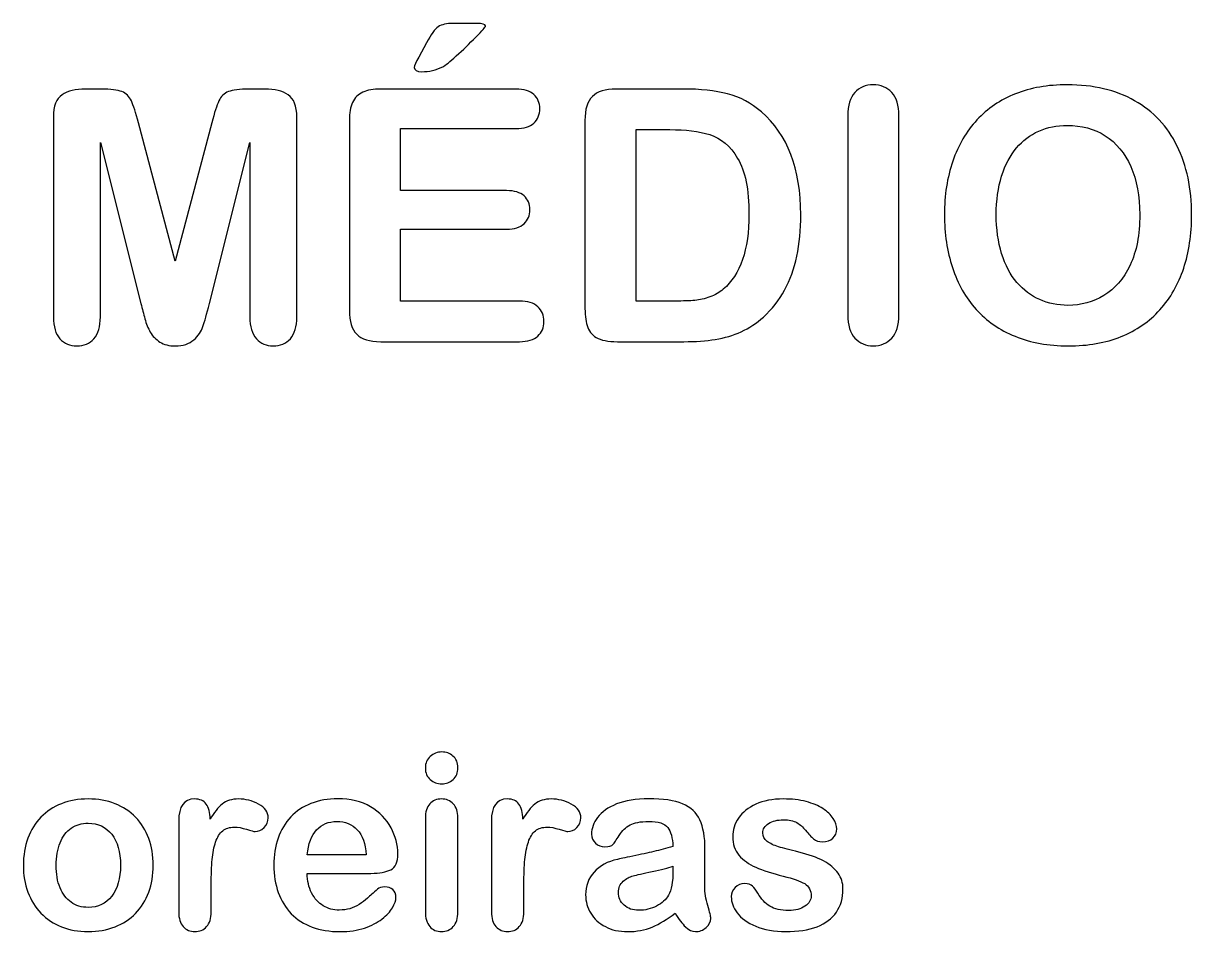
# Model space of a CAD drawing. Header units: millimetres. Extents: x -142 to 129, y -111 to 105.
# Drawn here: x 69.25 to 92.48, y 7.62 to 25.67 of the extents above; entities that cross this region are included whole.
import ezdxf

# ---------------------------------------------------------------- set-up
doc = ezdxf.new("R2010")
doc.units = ezdxf.units.MM
doc.header["$MEASUREMENT"] = 0
doc.layers.add('Layer 1', color=7, linetype='Continuous')

msp = doc.modelspace()

# ---------------------------------------------------------------- linework, layer by layer
at = {"layer": 'Layer 1', "color": 250}
for points, knots in [([(77.8, 25.6716), (77.8, 25.6716), (78.2628, 25.6716), (78.2628, 25.6716), (78.3796, 25.6716), (78.4381, 25.6541), (78.4381, 25.6202), (78.4381, 25.6027), (78.3738, 25.5279), (78.2464, 25.3982), (78.1179, 25.2685), (77.9893, 25.1446), (77.8584, 25.0254), (77.7287, 24.9074), (77.6376, 24.8349), (77.5873, 24.8104), (77.4576, 24.7437), (77.3174, 24.711), (77.1689, 24.711), (77.0708, 24.711), (77.0217, 24.7391), (77.0217, 24.7963), (77.0217, 24.8349), (77.0509, 24.9027), (77.1105, 24.9985), (77.1105, 24.9985), (77.2648, 25.2848), (77.2648, 25.2848), (77.3548, 25.4519), (77.4319, 25.5583), (77.4985, 25.6039), (77.5651, 25.6494), (77.6656, 25.6716), (77.8, 25.6716)], [0, 0, 0, 0, 0.0909091, 0.0909091, 0.0909091, 0.1818182, 0.1818182, 0.1818182, 0.2727273, 0.2727273, 0.2727273, 0.3636364, 0.3636364, 0.3636364, 0.4545455, 0.4545455, 0.4545455, 0.5454545, 0.5454545, 0.5454545, 0.6363636, 0.6363636, 0.6363636, 0.7272727, 0.7272727, 0.7272727, 0.8181818, 0.8181818, 0.8181818, 0.9090909, 0.9090909, 0.9090909, 1, 1, 1, 1]), ([(85.6404, 19.8822), (85.6404, 19.8822), (85.6404, 23.8357), (85.6404, 23.8357), (85.6404, 24.0414), (85.6871, 24.1945), (85.7806, 24.2973), (85.8741, 24.4002), (85.9957, 24.4516), (86.1441, 24.4516), (86.296, 24.4516), (86.4199, 24.4013), (86.5145, 24.2997), (86.6092, 24.198), (86.6571, 24.0437), (86.6571, 23.8357), (86.6571, 23.8357), (86.6571, 19.8822), (86.6571, 19.8822), (86.6571, 19.6742), (86.6092, 19.52), (86.5145, 19.4171), (86.4199, 19.3143), (86.296, 19.2629), (86.1441, 19.2629), (85.998, 19.2629), (85.8776, 19.3143), (85.783, 19.4183), (85.6883, 19.5223), (85.6404, 19.6766), (85.6404, 19.8822)], [0, 0, 0, 0, 0.1, 0.1, 0.1, 0.2, 0.2, 0.2, 0.3, 0.3, 0.3, 0.4, 0.4, 0.4, 0.5, 0.5, 0.5, 0.6, 0.6, 0.6, 0.7, 0.7, 0.7, 0.8, 0.8, 0.8, 0.9, 0.9, 0.9, 1, 1, 1, 1]), ([(90.0017, 24.4516), (90.5229, 24.4516), (90.9694, 24.3464), (91.3422, 24.1349), (91.715, 23.9245), (91.9978, 23.6242), (92.1894, 23.235), (92.3811, 22.8459), (92.4769, 22.389), (92.4769, 21.8642), (92.4769, 21.4762), (92.4243, 21.1233), (92.3191, 20.8066), (92.214, 20.4888), (92.0574, 20.2141), (91.847, 19.9816), (91.6367, 19.749), (91.3796, 19.5714), (91.0734, 19.4475), (90.7672, 19.3248), (90.4178, 19.2629), (90.0228, 19.2629), (89.6301, 19.2629), (89.2784, 19.326), (88.9687, 19.4533), (88.6578, 19.5796), (88.3995, 19.7584), (88.1915, 19.9886), (87.9835, 20.2188), (87.8269, 20.4958), (87.7206, 20.8206), (87.6142, 21.1444), (87.5616, 21.4949), (87.5616, 21.8712), (87.5616, 22.2569), (87.6166, 22.6098), (87.7276, 22.9324), (87.8386, 23.2537), (87.9987, 23.5272), (88.2091, 23.7539), (88.4182, 23.9795), (88.6742, 24.1524), (88.9757, 24.2716), (89.276, 24.392), (89.6184, 24.4516), (90.0017, 24.4516)], [0, 0, 0, 0, 0.0666667, 0.0666667, 0.0666667, 0.1333333, 0.1333333, 0.1333333, 0.2, 0.2, 0.2, 0.2666667, 0.2666667, 0.2666667, 0.3333333, 0.3333333, 0.3333333, 0.4, 0.4, 0.4, 0.4666667, 0.4666667, 0.4666667, 0.5333333, 0.5333333, 0.5333333, 0.6, 0.6, 0.6, 0.6666667, 0.6666667, 0.6666667, 0.7333333, 0.7333333, 0.7333333, 0.8, 0.8, 0.8, 0.8666667, 0.8666667, 0.8666667, 0.9333333, 0.9333333, 0.9333333, 1, 1, 1, 1]), ([(71.5864, 20.1043), (71.5864, 20.1043), (70.7812, 23.3017), (70.7812, 23.3017), (70.7812, 23.3017), (70.7812, 19.8378), (70.7812, 19.8378), (70.7812, 19.6462), (70.738, 19.5024), (70.6527, 19.4066), (70.5674, 19.3108), (70.454, 19.2629), (70.3138, 19.2629), (70.177, 19.2629), (70.0648, 19.3108), (69.9784, 19.4054), (69.8919, 19.5001), (69.8486, 19.6438), (69.8486, 19.8378), (69.8486, 19.8378), (69.8486, 23.8088), (69.8486, 23.8088), (69.8486, 24.0285), (69.9059, 24.1758), (70.0193, 24.2529), (70.1338, 24.3289), (70.2881, 24.3674), (70.4809, 24.3674), (70.4809, 24.3674), (70.7964, 24.3674), (70.7964, 24.3674), (70.9857, 24.3674), (71.1225, 24.3499), (71.2078, 24.316), (71.2931, 24.2821), (71.3574, 24.2202), (71.3983, 24.1314), (71.4392, 24.0426), (71.4859, 23.8977), (71.5385, 23.6967), (71.5385, 23.6967), (72.2677, 20.9457), (72.2677, 20.9457), (72.2677, 20.9457), (72.9969, 23.6967), (72.9969, 23.6967), (73.0495, 23.8977), (73.0963, 24.0426), (73.1372, 24.1314), (73.1781, 24.2202), (73.2412, 24.2821), (73.3265, 24.316), (73.4118, 24.3499), (73.5497, 24.3674), (73.739, 24.3674), (73.739, 24.3674), (74.0534, 24.3674), (74.0534, 24.3674), (74.2474, 24.3674), (74.4016, 24.3289), (74.5162, 24.2529), (74.6295, 24.1758), (74.6868, 24.0285), (74.6868, 23.8088), (74.6868, 23.8088), (74.6868, 19.8378), (74.6868, 19.8378), (74.6868, 19.6462), (74.6436, 19.5024), (74.5582, 19.4066), (74.4729, 19.3108), (74.3584, 19.2629), (74.2158, 19.2629), (74.0814, 19.2629), (73.9704, 19.3108), (73.8839, 19.4066), (73.7975, 19.5024), (73.7542, 19.6462), (73.7542, 19.8378), (73.7542, 19.8378), (73.7542, 23.3017), (73.7542, 23.3017), (73.7542, 23.3017), (72.949, 20.1043), (72.949, 20.1043), (72.8964, 19.8974), (72.8544, 19.7443), (72.8205, 19.6473), (72.7878, 19.5515), (72.727, 19.4627), (72.6382, 19.3832), (72.5482, 19.3026), (72.4255, 19.2629), (72.2677, 19.2629), (72.1485, 19.2629), (72.048, 19.2886), (71.9662, 19.34), (71.8844, 19.3914), (71.8201, 19.4569), (71.7746, 19.5363), (71.729, 19.617), (71.6928, 19.7046), (71.667, 19.8016), (71.6402, 19.8986), (71.6133, 20.0003), (71.5864, 20.1043)], [0, 0, 0, 0, 0.0285714, 0.0285714, 0.0285714, 0.0571429, 0.0571429, 0.0571429, 0.0857143, 0.0857143, 0.0857143, 0.1142857, 0.1142857, 0.1142857, 0.1428571, 0.1428571, 0.1428571, 0.1714286, 0.1714286, 0.1714286, 0.2, 0.2, 0.2, 0.2285714, 0.2285714, 0.2285714, 0.2571429, 0.2571429, 0.2571429, 0.2857143, 0.2857143, 0.2857143, 0.3142857, 0.3142857, 0.3142857, 0.3428571, 0.3428571, 0.3428571, 0.3714286, 0.3714286, 0.3714286, 0.4, 0.4, 0.4, 0.4285714, 0.4285714, 0.4285714, 0.4571429, 0.4571429, 0.4571429, 0.4857143, 0.4857143, 0.4857143, 0.5142857, 0.5142857, 0.5142857, 0.5428571, 0.5428571, 0.5428571, 0.5714286, 0.5714286, 0.5714286, 0.6, 0.6, 0.6, 0.6285714, 0.6285714, 0.6285714, 0.6571429, 0.6571429, 0.6571429, 0.6857143, 0.6857143, 0.6857143, 0.7142857, 0.7142857, 0.7142857, 0.7428571, 0.7428571, 0.7428571, 0.7714286, 0.7714286, 0.7714286, 0.8, 0.8, 0.8, 0.8285714, 0.8285714, 0.8285714, 0.8571429, 0.8571429, 0.8571429, 0.8857143, 0.8857143, 0.8857143, 0.9142857, 0.9142857, 0.9142857, 0.9428571, 0.9428571, 0.9428571, 0.9714286, 0.9714286, 0.9714286, 1, 1, 1, 1]), ([(79.0388, 23.5821), (79.0388, 23.5821), (76.7482, 23.5821), (76.7482, 23.5821), (76.7482, 23.5821), (76.7482, 22.3481), (76.7482, 22.3481), (76.7482, 22.3481), (78.8576, 22.3481), (78.8576, 22.3481), (79.013, 22.3481), (79.1287, 22.313), (79.2047, 22.244), (79.2818, 22.1751), (79.3192, 22.0828), (79.3192, 21.9694), (79.3192, 21.8561), (79.2818, 21.7626), (79.207, 21.6913), (79.1311, 21.62), (79.0154, 21.5838), (78.8576, 21.5838), (78.8576, 21.5838), (76.7482, 21.5838), (76.7482, 21.5838), (76.7482, 21.5838), (76.7482, 20.1534), (76.7482, 20.1534), (76.7482, 20.1534), (79.1171, 20.1534), (79.1171, 20.1534), (79.2772, 20.1534), (79.3975, 20.116), (79.4782, 20.0423), (79.56, 19.9687), (79.6009, 19.8694), (79.6009, 19.7467), (79.6009, 19.6286), (79.56, 19.5316), (79.4782, 19.458), (79.3975, 19.3844), (79.2772, 19.347), (79.1171, 19.347), (79.1171, 19.347), (76.3544, 19.347), (76.3544, 19.347), (76.1335, 19.347), (75.9746, 19.3961), (75.8776, 19.4942), (75.7806, 19.5924), (75.7315, 19.7513), (75.7315, 19.9699), (75.7315, 19.9699), (75.7315, 23.7446), (75.7315, 23.7446), (75.7315, 23.8906), (75.7537, 24.0098), (75.797, 24.1022), (75.8402, 24.1945), (75.908, 24.2623), (76.0003, 24.3043), (76.0926, 24.3464), (76.2107, 24.3674), (76.3544, 24.3674), (76.3544, 24.3674), (79.0388, 24.3674), (79.0388, 24.3674), (79.2012, 24.3674), (79.3216, 24.3312), (79.3999, 24.2599), (79.4782, 24.1875), (79.5179, 24.0928), (79.5179, 23.9771), (79.5179, 23.8579), (79.4782, 23.7621), (79.3999, 23.6896), (79.3216, 23.6184), (79.2012, 23.5821), (79.0388, 23.5821)], [0, 0, 0, 0, 0.0384615, 0.0384615, 0.0384615, 0.0769231, 0.0769231, 0.0769231, 0.1153846, 0.1153846, 0.1153846, 0.1538462, 0.1538462, 0.1538462, 0.1923077, 0.1923077, 0.1923077, 0.2307692, 0.2307692, 0.2307692, 0.2692308, 0.2692308, 0.2692308, 0.3076923, 0.3076923, 0.3076923, 0.3461538, 0.3461538, 0.3461538, 0.3846154, 0.3846154, 0.3846154, 0.4230769, 0.4230769, 0.4230769, 0.4615385, 0.4615385, 0.4615385, 0.5, 0.5, 0.5, 0.5384615, 0.5384615, 0.5384615, 0.5769231, 0.5769231, 0.5769231, 0.6153846, 0.6153846, 0.6153846, 0.6538462, 0.6538462, 0.6538462, 0.6923077, 0.6923077, 0.6923077, 0.7307692, 0.7307692, 0.7307692, 0.7692308, 0.7692308, 0.7692308, 0.8076923, 0.8076923, 0.8076923, 0.8461538, 0.8461538, 0.8461538, 0.8846154, 0.8846154, 0.8846154, 0.9230769, 0.9230769, 0.9230769, 0.9615385, 0.9615385, 0.9615385, 1, 1, 1, 1]), ([(81.0383, 24.3674), (81.0383, 24.3674), (82.3635, 24.3674), (82.3635, 24.3674), (82.7083, 24.3674), (83.004, 24.3359), (83.2505, 24.2716), (83.4983, 24.2073), (83.7215, 24.087), (83.9225, 23.9117), (84.4449, 23.4641), (84.7067, 22.7828), (84.7067, 21.8701), (84.7067, 21.5686), (84.6809, 21.2939), (84.6284, 21.045), (84.5758, 20.7961), (84.494, 20.5717), (84.3853, 20.3719), (84.2754, 20.1721), (84.1352, 19.9933), (83.9634, 19.8355), (83.829, 19.7151), (83.6818, 19.6181), (83.5217, 19.5457), (83.3616, 19.472), (83.1898, 19.4206), (83.0063, 19.3914), (82.8228, 19.3622), (82.6148, 19.347), (82.3846, 19.347), (82.3846, 19.347), (81.0593, 19.347), (81.0593, 19.347), (80.8747, 19.347), (80.7356, 19.375), (80.641, 19.4311), (80.5475, 19.4872), (80.4867, 19.5655), (80.4587, 19.6672), (80.4295, 19.7689), (80.4154, 19.9009), (80.4154, 20.0622), (80.4154, 20.0622), (80.4154, 23.7446), (80.4154, 23.7446), (80.4154, 23.9631), (80.4645, 24.122), (80.5627, 24.2202), (80.6608, 24.3184), (80.8198, 24.3674), (81.0383, 24.3674)], [0, 0, 0, 0, 0.0588235, 0.0588235, 0.0588235, 0.1176471, 0.1176471, 0.1176471, 0.1764706, 0.1764706, 0.1764706, 0.2352941, 0.2352941, 0.2352941, 0.2941176, 0.2941176, 0.2941176, 0.3529412, 0.3529412, 0.3529412, 0.4117647, 0.4117647, 0.4117647, 0.4705882, 0.4705882, 0.4705882, 0.5294118, 0.5294118, 0.5294118, 0.5882353, 0.5882353, 0.5882353, 0.6470588, 0.6470588, 0.6470588, 0.7058824, 0.7058824, 0.7058824, 0.7647059, 0.7647059, 0.7647059, 0.8235294, 0.8235294, 0.8235294, 0.8823529, 0.8823529, 0.8823529, 0.9411765, 0.9411765, 0.9411765, 1, 1, 1, 1]), ([(81.4321, 23.5611), (81.4321, 23.5611), (81.4321, 20.1534), (81.4321, 20.1534), (81.4321, 20.1534), (82.2034, 20.1534), (82.2034, 20.1534), (82.3717, 20.1534), (82.5049, 20.158), (82.6008, 20.1674), (82.6966, 20.1767), (82.7959, 20.1989), (82.8988, 20.2352), (83.0016, 20.2726), (83.0904, 20.324), (83.1652, 20.3894), (83.5053, 20.6769), (83.6759, 21.1724), (83.6759, 21.8759), (83.6759, 22.3714), (83.6011, 22.743), (83.4515, 22.9896), (83.302, 23.2362), (83.1173, 23.3928), (82.8988, 23.4606), (82.6791, 23.5272), (82.4138, 23.5611), (82.1041, 23.5611), (82.1041, 23.5611), (81.4321, 23.5611), (81.4321, 23.5611)], [0, 0, 0, 0, 0.1, 0.1, 0.1, 0.2, 0.2, 0.2, 0.3, 0.3, 0.3, 0.4, 0.4, 0.4, 0.5, 0.5, 0.5, 0.6, 0.6, 0.6, 0.7, 0.7, 0.7, 0.8, 0.8, 0.8, 0.9, 0.9, 0.9, 1, 1, 1, 1]), ([(91.4462, 21.8712), (91.4462, 22.2382), (91.3866, 22.5572), (91.2685, 22.8272), (91.1493, 23.096), (90.9799, 23.2993), (90.7602, 23.4384), (90.5405, 23.5763), (90.2869, 23.6452), (90.0017, 23.6452), (89.7996, 23.6452), (89.6114, 23.6067), (89.4396, 23.5307), (89.2667, 23.4536), (89.1183, 23.3426), (88.9944, 23.1965), (88.8705, 23.0504), (88.7723, 22.8634), (88.6999, 22.6367), (88.6286, 22.4088), (88.5924, 22.1541), (88.5924, 21.8712), (88.5924, 21.5849), (88.6286, 21.3278), (88.6999, 21.0964), (88.7723, 20.8662), (88.874, 20.6746), (89.0049, 20.5226), (89.1358, 20.3707), (89.2865, 20.2574), (89.456, 20.1826), (89.6266, 20.1066), (89.8124, 20.0692), (90.0158, 20.0692), (90.2764, 20.0692), (90.5148, 20.1347), (90.7333, 20.2644), (90.9507, 20.3941), (91.1236, 20.5951), (91.2533, 20.8674), (91.3819, 21.1385), (91.4462, 21.4739), (91.4462, 21.8712)], [0, 0, 0, 0, 0.0714286, 0.0714286, 0.0714286, 0.1428571, 0.1428571, 0.1428571, 0.2142857, 0.2142857, 0.2142857, 0.2857143, 0.2857143, 0.2857143, 0.3571429, 0.3571429, 0.3571429, 0.4285714, 0.4285714, 0.4285714, 0.5, 0.5, 0.5, 0.5714286, 0.5714286, 0.5714286, 0.6428571, 0.6428571, 0.6428571, 0.7142857, 0.7142857, 0.7142857, 0.7857143, 0.7857143, 0.7857143, 0.8571429, 0.8571429, 0.8571429, 0.9285714, 0.9285714, 0.9285714, 1, 1, 1, 1]), ([(77.5692, 10.5624), (77.4792, 10.5624), (77.4022, 10.59), (77.3382, 10.6451), (77.2742, 10.7002), (77.2426, 10.7788), (77.2426, 10.8801), (77.2426, 10.9709), (77.275, 11.0463), (77.3406, 11.1055), (77.4063, 11.1646), (77.4825, 11.1946), (77.5692, 11.1946), (77.6535, 11.1946), (77.7273, 11.1679), (77.7921, 11.1144), (77.8569, 11.0601), (77.8894, 10.9823), (77.8894, 10.8801), (77.8894, 10.7804), (77.8578, 10.7026), (77.7945, 10.6467), (77.7313, 10.5908), (77.6567, 10.5624), (77.5692, 10.5624)], [0, 0, 0, 0, 0.125, 0.125, 0.125, 0.25, 0.25, 0.25, 0.375, 0.375, 0.375, 0.5, 0.5, 0.5, 0.625, 0.625, 0.625, 0.75, 0.75, 0.75, 0.875, 0.875, 0.875, 1, 1, 1, 1]), ([(71.833, 8.9422), (71.833, 8.7484), (71.803, 8.5709), (71.743, 8.408), (71.6822, 8.2451), (71.5955, 8.1049), (71.4812, 7.9882), (71.3678, 7.8706), (71.2308, 7.7815), (71.0727, 7.7191), (70.9147, 7.6567), (70.7363, 7.625), (70.5386, 7.625), (70.3416, 7.625), (70.1649, 7.6567), (70.0085, 7.7199), (69.8521, 7.7831), (69.7159, 7.8739), (69.6008, 7.9922), (69.4865, 8.1097), (69.399, 8.2492), (69.3398, 8.4096), (69.2806, 8.5709), (69.2506, 8.7484), (69.2506, 8.943), (69.2506, 9.1391), (69.2806, 9.3191), (69.3406, 9.482), (69.4014, 9.6449), (69.4873, 9.7843), (69.6, 9.9002), (69.7126, 10.0153), (69.8488, 10.1045), (70.0085, 10.1669), (70.1682, 10.2293), (70.3449, 10.2609), (70.5386, 10.2609), (70.7347, 10.2609), (70.913, 10.2293), (71.0727, 10.1661), (71.2324, 10.1028), (71.3694, 10.0121), (71.4837, 9.8945), (71.5979, 9.7778), (71.6847, 9.6384), (71.7438, 9.4763), (71.803, 9.315), (71.833, 9.1367), (71.833, 8.9422)], [0, 0, 0, 0, 0.0625, 0.0625, 0.0625, 0.125, 0.125, 0.125, 0.1875, 0.1875, 0.1875, 0.25, 0.25, 0.25, 0.3125, 0.3125, 0.3125, 0.375, 0.375, 0.375, 0.4375, 0.4375, 0.4375, 0.5, 0.5, 0.5, 0.5625, 0.5625, 0.5625, 0.625, 0.625, 0.625, 0.6875, 0.6875, 0.6875, 0.75, 0.75, 0.75, 0.8125, 0.8125, 0.8125, 0.875, 0.875, 0.875, 0.9375, 0.9375, 0.9375, 1, 1, 1, 1]), ([(72.9856, 8.5604), (72.9856, 8.5604), (72.9856, 8.019), (72.9856, 8.019), (72.9856, 7.8877), (72.9548, 7.7896), (72.8932, 7.7239), (72.8316, 7.6583), (72.7538, 7.625), (72.659, 7.625), (72.5657, 7.625), (72.4887, 7.6583), (72.4288, 7.7247), (72.3688, 7.7912), (72.3388, 7.8893), (72.3388, 8.019), (72.3388, 8.019), (72.3388, 9.824), (72.3388, 9.824), (72.3388, 10.115), (72.4442, 10.2609), (72.6541, 10.2609), (72.7611, 10.2609), (72.8389, 10.2269), (72.8859, 10.1588), (72.9337, 10.0907), (72.9597, 9.9894), (72.9645, 9.8564), (73.0415, 9.9894), (73.121, 10.0907), (73.2028, 10.1588), (73.2847, 10.2269), (73.3933, 10.2609), (73.5295, 10.2609), (73.6656, 10.2609), (73.7978, 10.2269), (73.9258, 10.1588), (74.0539, 10.0907), (74.1179, 9.9999), (74.1179, 9.8872), (74.1179, 9.8078), (74.0912, 9.743), (74.0361, 9.6911), (73.9817, 9.6392), (73.9226, 9.6141), (73.8594, 9.6141), (73.8359, 9.6141), (73.7783, 9.6287), (73.6875, 9.6579), (73.5959, 9.687), (73.5157, 9.7016), (73.446, 9.7016), (73.3512, 9.7016), (73.2742, 9.6765), (73.2134, 9.6271), (73.1534, 9.5768), (73.1064, 9.503), (73.0731, 9.405), (73.0399, 9.3069), (73.0172, 9.1902), (73.0042, 9.0548), (72.9921, 8.9195), (72.9856, 8.7549), (72.9856, 8.5604)], [0, 0, 0, 0, 0.047619, 0.047619, 0.047619, 0.0952381, 0.0952381, 0.0952381, 0.1428571, 0.1428571, 0.1428571, 0.1904762, 0.1904762, 0.1904762, 0.2380952, 0.2380952, 0.2380952, 0.2857143, 0.2857143, 0.2857143, 0.3333333, 0.3333333, 0.3333333, 0.3809524, 0.3809524, 0.3809524, 0.4285714, 0.4285714, 0.4285714, 0.4761905, 0.4761905, 0.4761905, 0.5238095, 0.5238095, 0.5238095, 0.5714286, 0.5714286, 0.5714286, 0.6190476, 0.6190476, 0.6190476, 0.6666667, 0.6666667, 0.6666667, 0.7142857, 0.7142857, 0.7142857, 0.7619048, 0.7619048, 0.7619048, 0.8095238, 0.8095238, 0.8095238, 0.8571429, 0.8571429, 0.8571429, 0.9047619, 0.9047619, 0.9047619, 0.952381, 0.952381, 0.952381, 1, 1, 1, 1]), ([(76.1613, 8.7825), (76.1613, 8.7825), (74.8928, 8.7825), (74.8928, 8.7825), (74.8944, 8.635), (74.9244, 8.5053), (74.9819, 8.3926), (75.0395, 8.28), (75.1165, 8.1957), (75.2121, 8.1389), (75.3078, 8.0814), (75.4139, 8.053), (75.529, 8.053), (75.6069, 8.053), (75.6774, 8.0619), (75.7414, 8.0806), (75.8062, 8.0984), (75.8678, 8.1268), (75.9278, 8.1657), (75.9886, 8.2046), (76.0437, 8.2459), (76.094, 8.2905), (76.145, 8.3351), (76.2107, 8.395), (76.2918, 8.4712), (76.325, 8.4996), (76.372, 8.5142), (76.4336, 8.5142), (76.5001, 8.5142), (76.5544, 8.4956), (76.5957, 8.4591), (76.6362, 8.4234), (76.6573, 8.3715), (76.6573, 8.3051), (76.6573, 8.2467), (76.6338, 8.1786), (76.5884, 8.1), (76.5422, 8.0222), (76.4733, 7.9468), (76.3801, 7.8755), (76.2877, 7.8034), (76.1718, 7.7434), (76.0316, 7.6964), (75.8914, 7.6485), (75.7301, 7.625), (75.5485, 7.625), (75.1319, 7.625), (74.8085, 7.7442), (74.5775, 7.9817), (74.3465, 8.2192), (74.2314, 8.5409), (74.2314, 8.9478), (74.2314, 9.1391), (74.2597, 9.3174), (74.3165, 9.4812), (74.3732, 9.6449), (74.4567, 9.7851), (74.5653, 9.9026), (74.6747, 10.0194), (74.8093, 10.1093), (74.969, 10.1717), (75.1286, 10.2341), (75.3061, 10.2658), (75.5007, 10.2658), (75.7544, 10.2658), (75.9716, 10.2123), (76.1523, 10.1053), (76.3339, 9.9983), (76.4693, 9.8605), (76.56, 9.6903), (76.65, 9.5209), (76.6954, 9.3482), (76.6954, 9.1723), (76.6954, 9.0094), (76.6484, 8.9033), (76.5552, 8.8546), (76.462, 8.8068), (76.3307, 8.7825), (76.1613, 8.7825)], [0, 0, 0, 0, 0.0384615, 0.0384615, 0.0384615, 0.0769231, 0.0769231, 0.0769231, 0.1153846, 0.1153846, 0.1153846, 0.1538462, 0.1538462, 0.1538462, 0.1923077, 0.1923077, 0.1923077, 0.2307692, 0.2307692, 0.2307692, 0.2692308, 0.2692308, 0.2692308, 0.3076923, 0.3076923, 0.3076923, 0.3461538, 0.3461538, 0.3461538, 0.3846154, 0.3846154, 0.3846154, 0.4230769, 0.4230769, 0.4230769, 0.4615385, 0.4615385, 0.4615385, 0.5, 0.5, 0.5, 0.5384615, 0.5384615, 0.5384615, 0.5769231, 0.5769231, 0.5769231, 0.6153846, 0.6153846, 0.6153846, 0.6538462, 0.6538462, 0.6538462, 0.6923077, 0.6923077, 0.6923077, 0.7307692, 0.7307692, 0.7307692, 0.7692308, 0.7692308, 0.7692308, 0.8076923, 0.8076923, 0.8076923, 0.8461538, 0.8461538, 0.8461538, 0.8846154, 0.8846154, 0.8846154, 0.9230769, 0.9230769, 0.9230769, 0.9615385, 0.9615385, 0.9615385, 1, 1, 1, 1]), ([(77.8894, 9.8929), (77.8894, 9.8929), (77.8894, 8.019), (77.8894, 8.019), (77.8894, 7.8893), (77.8586, 7.7912), (77.797, 7.7247), (77.7354, 7.6583), (77.6576, 7.625), (77.5627, 7.625), (77.4679, 7.625), (77.3909, 7.6591), (77.3317, 7.7272), (77.2726, 7.7953), (77.2426, 7.8925), (77.2426, 8.019), (77.2426, 8.019), (77.2426, 9.8735), (77.2426, 9.8735), (77.2426, 10.0023), (77.2726, 10.0988), (77.3317, 10.1636), (77.3909, 10.2285), (77.4679, 10.2609), (77.5627, 10.2609), (77.6576, 10.2609), (77.7354, 10.2285), (77.797, 10.1636), (77.8586, 10.0988), (77.8894, 10.008), (77.8894, 9.8929)], [0, 0, 0, 0, 0.1, 0.1, 0.1, 0.2, 0.2, 0.2, 0.3, 0.3, 0.3, 0.4, 0.4, 0.4, 0.5, 0.5, 0.5, 0.6, 0.6, 0.6, 0.7, 0.7, 0.7, 0.8, 0.8, 0.8, 0.9, 0.9, 0.9, 1, 1, 1, 1]), ([(79.2024, 8.5604), (79.2024, 8.5604), (79.2024, 8.019), (79.2024, 8.019), (79.2024, 7.8877), (79.1716, 7.7896), (79.11, 7.7239), (79.0484, 7.6583), (78.9706, 7.625), (78.8758, 7.625), (78.7825, 7.625), (78.7055, 7.6583), (78.6456, 7.7247), (78.5856, 7.7912), (78.5556, 7.8893), (78.5556, 8.019), (78.5556, 8.019), (78.5556, 9.824), (78.5556, 9.824), (78.5556, 10.115), (78.661, 10.2609), (78.8709, 10.2609), (78.9779, 10.2609), (79.0557, 10.2269), (79.1027, 10.1588), (79.1505, 10.0907), (79.1765, 9.9894), (79.1813, 9.8564), (79.2583, 9.9894), (79.3378, 10.0907), (79.4196, 10.1588), (79.5015, 10.2269), (79.6101, 10.2609), (79.7463, 10.2609), (79.8824, 10.2609), (80.0146, 10.2269), (80.1426, 10.1588), (80.2707, 10.0907), (80.3347, 9.9999), (80.3347, 9.8872), (80.3347, 9.8078), (80.308, 9.743), (80.2529, 9.6911), (80.1985, 9.6392), (80.1394, 9.6141), (80.0762, 9.6141), (80.0527, 9.6141), (79.9951, 9.6287), (79.9043, 9.6579), (79.8127, 9.687), (79.7325, 9.7016), (79.6628, 9.7016), (79.568, 9.7016), (79.491, 9.6765), (79.4302, 9.6271), (79.3702, 9.5768), (79.3232, 9.503), (79.2899, 9.405), (79.2567, 9.3069), (79.234, 9.1902), (79.221, 9.0548), (79.2089, 8.9195), (79.2024, 8.7549), (79.2024, 8.5604)], [0, 0, 0, 0, 0.047619, 0.047619, 0.047619, 0.0952381, 0.0952381, 0.0952381, 0.1428571, 0.1428571, 0.1428571, 0.1904762, 0.1904762, 0.1904762, 0.2380952, 0.2380952, 0.2380952, 0.2857143, 0.2857143, 0.2857143, 0.3333333, 0.3333333, 0.3333333, 0.3809524, 0.3809524, 0.3809524, 0.4285714, 0.4285714, 0.4285714, 0.4761905, 0.4761905, 0.4761905, 0.5238095, 0.5238095, 0.5238095, 0.5714286, 0.5714286, 0.5714286, 0.6190476, 0.6190476, 0.6190476, 0.6666667, 0.6666667, 0.6666667, 0.7142857, 0.7142857, 0.7142857, 0.7619048, 0.7619048, 0.7619048, 0.8095238, 0.8095238, 0.8095238, 0.8571429, 0.8571429, 0.8571429, 0.9047619, 0.9047619, 0.9047619, 0.952381, 0.952381, 0.952381, 1, 1, 1, 1]), ([(82.2078, 7.989), (82.0506, 7.8674), (81.899, 7.7766), (81.7531, 7.7158), (81.6064, 7.655), (81.4419, 7.625), (81.2603, 7.625), (81.0942, 7.625), (80.9475, 7.6583), (80.8218, 7.7239), (80.6962, 7.7896), (80.5989, 7.8779), (80.5309, 7.9906), (80.4628, 8.1033), (80.4287, 8.2248), (80.4287, 8.3561), (80.4287, 8.5336), (80.4847, 8.6844), (80.5973, 8.8092), (80.71, 8.9349), (80.8648, 9.0183), (81.0618, 9.0613), (81.1023, 9.071), (81.2044, 9.0921), (81.3673, 9.1253), (81.5302, 9.1586), (81.6705, 9.1886), (81.7864, 9.2169), (81.9023, 9.2445), (82.0287, 9.2777), (82.1649, 9.3174), (82.1568, 9.4885), (82.1227, 9.6141), (82.062, 9.6935), (82.0004, 9.7738), (81.8747, 9.8135), (81.6826, 9.8135), (81.5181, 9.8135), (81.3941, 9.7908), (81.3114, 9.7446), (81.2279, 9.6992), (81.1566, 9.6303), (81.0974, 9.5379), (81.0382, 9.4463), (80.9961, 9.3863), (80.9718, 9.3563), (80.9467, 9.3272), (80.894, 9.3126), (80.8137, 9.3126), (80.7408, 9.3126), (80.6776, 9.3361), (80.6249, 9.3831), (80.5722, 9.4293), (80.5454, 9.4893), (80.5454, 9.5622), (80.5454, 9.6765), (80.586, 9.7875), (80.6662, 9.8953), (80.7473, 10.0031), (80.8729, 10.0915), (81.0439, 10.1612), (81.2149, 10.2309), (81.4281, 10.2658), (81.6834, 10.2658), (81.9679, 10.2658), (82.1924, 10.2317), (82.3554, 10.1644), (82.5183, 10.0972), (82.6334, 9.991), (82.7007, 9.8451), (82.7679, 9.6992), (82.802, 9.5063), (82.802, 9.2656), (82.802, 9.1132), (82.8012, 8.9843), (82.8003, 8.8781), (82.7995, 8.7719), (82.7987, 8.6536), (82.7971, 8.5239), (82.7971, 8.4023), (82.8174, 8.2751), (82.8579, 8.143), (82.8984, 8.0117), (82.9179, 7.9266), (82.9179, 7.8885), (82.9179, 7.822), (82.8871, 7.7612), (82.8247, 7.7069), (82.7614, 7.6526), (82.6909, 7.625), (82.6115, 7.625), (82.545, 7.625), (82.4794, 7.6558), (82.4145, 7.7183), (82.3497, 7.7807), (82.2808, 7.8706), (82.2078, 7.989)], [0, 0, 0, 0, 0.03125, 0.03125, 0.03125, 0.0625, 0.0625, 0.0625, 0.09375, 0.09375, 0.09375, 0.125, 0.125, 0.125, 0.15625, 0.15625, 0.15625, 0.1875, 0.1875, 0.1875, 0.21875, 0.21875, 0.21875, 0.25, 0.25, 0.25, 0.28125, 0.28125, 0.28125, 0.3125, 0.3125, 0.3125, 0.34375, 0.34375, 0.34375, 0.375, 0.375, 0.375, 0.40625, 0.40625, 0.40625, 0.4375, 0.4375, 0.4375, 0.46875, 0.46875, 0.46875, 0.5, 0.5, 0.5, 0.53125, 0.53125, 0.53125, 0.5625, 0.5625, 0.5625, 0.59375, 0.59375, 0.59375, 0.625, 0.625, 0.625, 0.65625, 0.65625, 0.65625, 0.6875, 0.6875, 0.6875, 0.71875, 0.71875, 0.71875, 0.75, 0.75, 0.75, 0.78125, 0.78125, 0.78125, 0.8125, 0.8125, 0.8125, 0.84375, 0.84375, 0.84375, 0.875, 0.875, 0.875, 0.90625, 0.90625, 0.90625, 0.9375, 0.9375, 0.9375, 0.96875, 0.96875, 0.96875, 1, 1, 1, 1]), ([(85.5457, 8.4712), (85.5457, 8.2929), (85.5019, 8.1397), (85.4152, 8.0125), (85.3285, 7.8852), (85.1996, 7.7888), (85.0294, 7.7231), (84.8592, 7.6575), (84.6525, 7.625), (84.4085, 7.625), (84.1759, 7.625), (83.9765, 7.6607), (83.8103, 7.732), (83.6442, 7.8025), (83.5218, 7.8917), (83.4423, 7.9987), (83.3637, 8.1049), (83.324, 8.2119), (83.324, 8.3197), (83.324, 8.391), (83.3491, 8.4518), (83.4002, 8.502), (83.4504, 8.5531), (83.5145, 8.5782), (83.5923, 8.5782), (83.6604, 8.5782), (83.7122, 8.5612), (83.7487, 8.528), (83.7852, 8.4947), (83.82, 8.4485), (83.8533, 8.3878), (83.9197, 8.2727), (83.9992, 8.1859), (84.0916, 8.1292), (84.184, 8.0716), (84.3104, 8.0433), (84.4701, 8.0433), (84.5998, 8.0433), (84.706, 8.0725), (84.7886, 8.13), (84.8721, 8.1876), (84.9135, 8.254), (84.9135, 8.3286), (84.9135, 8.4429), (84.8705, 8.5255), (84.7846, 8.5782), (84.6979, 8.6301), (84.556, 8.6804), (84.3582, 8.7282), (84.1353, 8.7833), (83.9538, 8.8417), (83.8136, 8.9024), (83.6742, 8.9632), (83.5623, 9.0443), (83.478, 9.144), (83.3945, 9.2437), (83.3524, 9.3669), (83.3524, 9.512), (83.3524, 9.6425), (83.3913, 9.7648), (83.4683, 9.8808), (83.5461, 9.9967), (83.6604, 10.0883), (83.8119, 10.1571), (83.9627, 10.226), (84.1451, 10.2609), (84.3591, 10.2609), (84.5268, 10.2609), (84.6776, 10.2439), (84.8105, 10.209), (84.9443, 10.1742), (85.0561, 10.1272), (85.1453, 10.0688), (85.2352, 10.0096), (85.3033, 9.9448), (85.3495, 9.8735), (85.3965, 9.8021), (85.42, 9.7332), (85.42, 9.6643), (85.42, 9.5906), (85.3949, 9.529), (85.3447, 9.482), (85.2952, 9.4342), (85.2239, 9.4106), (85.1323, 9.4106), (85.0658, 9.4106), (85.0091, 9.4293), (84.9621, 9.4674), (84.9159, 9.5055), (84.8624, 9.5622), (84.8016, 9.6384), (84.753, 9.7016), (84.6954, 9.7527), (84.629, 9.7908), (84.5625, 9.8289), (84.4725, 9.8475), (84.3582, 9.8475), (84.2415, 9.8475), (84.1443, 9.8224), (84.0665, 9.773), (83.9894, 9.7227), (83.9505, 9.6603), (83.9505, 9.5857), (83.9505, 9.5176), (83.9789, 9.4617), (84.0356, 9.4188), (84.0932, 9.375), (84.1694, 9.3385), (84.2658, 9.3101), (84.3623, 9.2818), (84.4952, 9.2469), (84.6646, 9.2056), (84.8656, 9.1569), (85.0302, 9.0978), (85.1574, 9.0297), (85.2847, 8.9616), (85.3811, 8.8814), (85.4468, 8.7882), (85.5124, 8.6958), (85.5457, 8.5904), (85.5457, 8.4712)], [0, 0, 0, 0, 0.025, 0.025, 0.025, 0.05, 0.05, 0.05, 0.075, 0.075, 0.075, 0.1, 0.1, 0.1, 0.125, 0.125, 0.125, 0.15, 0.15, 0.15, 0.175, 0.175, 0.175, 0.2, 0.2, 0.2, 0.225, 0.225, 0.225, 0.25, 0.25, 0.25, 0.275, 0.275, 0.275, 0.3, 0.3, 0.3, 0.325, 0.325, 0.325, 0.35, 0.35, 0.35, 0.375, 0.375, 0.375, 0.4, 0.4, 0.4, 0.425, 0.425, 0.425, 0.45, 0.45, 0.45, 0.475, 0.475, 0.475, 0.5, 0.5, 0.5, 0.525, 0.525, 0.525, 0.55, 0.55, 0.55, 0.575, 0.575, 0.575, 0.6, 0.6, 0.6, 0.625, 0.625, 0.625, 0.65, 0.65, 0.65, 0.675, 0.675, 0.675, 0.7, 0.7, 0.7, 0.725, 0.725, 0.725, 0.75, 0.75, 0.75, 0.775, 0.775, 0.775, 0.8, 0.8, 0.8, 0.825, 0.825, 0.825, 0.85, 0.85, 0.85, 0.875, 0.875, 0.875, 0.9, 0.9, 0.9, 0.925, 0.925, 0.925, 0.95, 0.95, 0.95, 0.975, 0.975, 0.975, 1, 1, 1, 1]), ([(71.1813, 8.9422), (71.1813, 9.2064), (71.123, 9.4115), (71.0071, 9.559), (70.8903, 9.7057), (70.7347, 9.7794), (70.5386, 9.7794), (70.4113, 9.7794), (70.3003, 9.747), (70.2038, 9.6814), (70.1074, 9.6157), (70.0328, 9.5184), (69.9809, 9.3904), (69.9282, 9.2623), (69.9023, 9.1124), (69.9023, 8.9422), (69.9023, 8.7728), (69.9282, 8.6244), (69.9793, 8.498), (70.0312, 8.3715), (70.1041, 8.2743), (70.1998, 8.207), (70.2954, 8.1397), (70.4089, 8.1065), (70.5386, 8.1065), (70.7347, 8.1065), (70.8903, 8.1803), (71.0071, 8.3286), (71.123, 8.4761), (71.1813, 8.6812), (71.1813, 8.9422)], [0, 0, 0, 0, 0.1, 0.1, 0.1, 0.2, 0.2, 0.2, 0.3, 0.3, 0.3, 0.4, 0.4, 0.4, 0.5, 0.5, 0.5, 0.6, 0.6, 0.6, 0.7, 0.7, 0.7, 0.8, 0.8, 0.8, 0.9, 0.9, 0.9, 1, 1, 1, 1]), ([(74.8928, 9.1521), (74.8928, 9.1521), (76.068, 9.1521), (76.068, 9.1521), (76.0526, 9.3734), (75.9927, 9.5387), (75.8889, 9.6489), (75.7852, 9.7584), (75.649, 9.8135), (75.4796, 9.8135), (75.3175, 9.8135), (75.1854, 9.7576), (75.0816, 9.6465), (74.9779, 9.5347), (74.9147, 9.3701), (74.8928, 9.1521)], [0, 0, 0, 0, 0.2, 0.2, 0.2, 0.4, 0.4, 0.4, 0.6, 0.6, 0.6, 0.8, 0.8, 0.8, 1, 1, 1, 1]), ([(82.1649, 8.9284), (82.0701, 8.8935), (81.9323, 8.8562), (81.7507, 8.8181), (81.57, 8.7792), (81.4443, 8.7501), (81.3746, 8.7322), (81.3049, 8.7136), (81.2385, 8.6779), (81.1752, 8.6252), (81.112, 8.5717), (81.0804, 8.498), (81.0804, 8.4023), (81.0804, 8.3043), (81.1177, 8.2208), (81.1923, 8.1519), (81.266, 8.083), (81.3633, 8.0481), (81.484, 8.0481), (81.6121, 8.0481), (81.7304, 8.0765), (81.8382, 8.1324), (81.9469, 8.1892), (82.0263, 8.2613), (82.0774, 8.3505), (82.1357, 8.4485), (82.1649, 8.6107), (82.1649, 8.836), (82.1649, 8.836), (82.1649, 8.9284), (82.1649, 8.9284)], [0, 0, 0, 0, 0.1, 0.1, 0.1, 0.2, 0.2, 0.2, 0.3, 0.3, 0.3, 0.4, 0.4, 0.4, 0.5, 0.5, 0.5, 0.6, 0.6, 0.6, 0.7, 0.7, 0.7, 0.8, 0.8, 0.8, 0.9, 0.9, 0.9, 1, 1, 1, 1])]:
    msp.add_open_spline(points, degree=3, knots=knots, dxfattribs=at)

doc.saveas('drawing.dxf')
